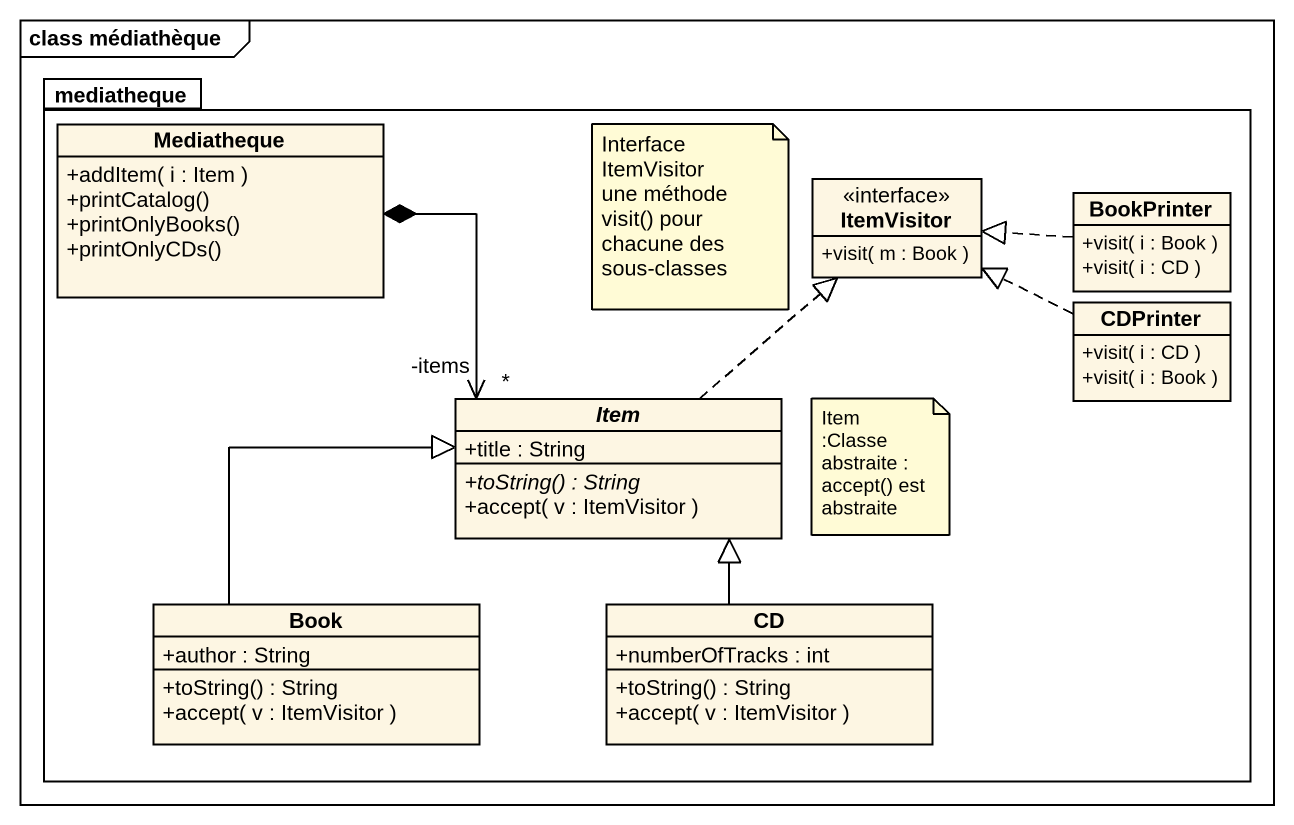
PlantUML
@startuml
mainframe class médiathèque
hide circle
hide empty members
skinparam classAttributeIconSize 0
package mediatheque {
  class Mediatheque {
    +addItem( i : Item )
    +printCatalog()
    +printOnlyBooks()
    +printOnlyCDs()
  }
  interface ItemVisitor {
    +visit( m : Book )
  }
  class BookPrinter {
    +visit( i : Book )
    +visit( i : CD )
  }
  class CDPrinter {
    +visit( i : CD )
    +visit( i : Book )
  }
  abstract class Item {
    +title : String
    {abstract} +toString() : String
    +accept( v : ItemVisitor )
  }
  class Book {
    +author : String
    +toString() : String
    +accept( v : ItemVisitor )
  }
  class CD {
    +numberOfTracks : int
    +toString() : String
    +accept( v : ItemVisitor )
  }
}
Mediatheque *--> "*\n-items" Item
BookPrinter .left.|> ItemVisitor
CDPrinter .left.|> ItemVisitor
Item .up.|> ItemVisitor
Book -up-|> Item
CD -up-|> Item
note as N1
  Interface ItemVisitor
  une méthode visit() pour chacune des sous-classes
end note
note as N2
  Item :Classe abstraite : accept() est abstraite
end note
@enduml
